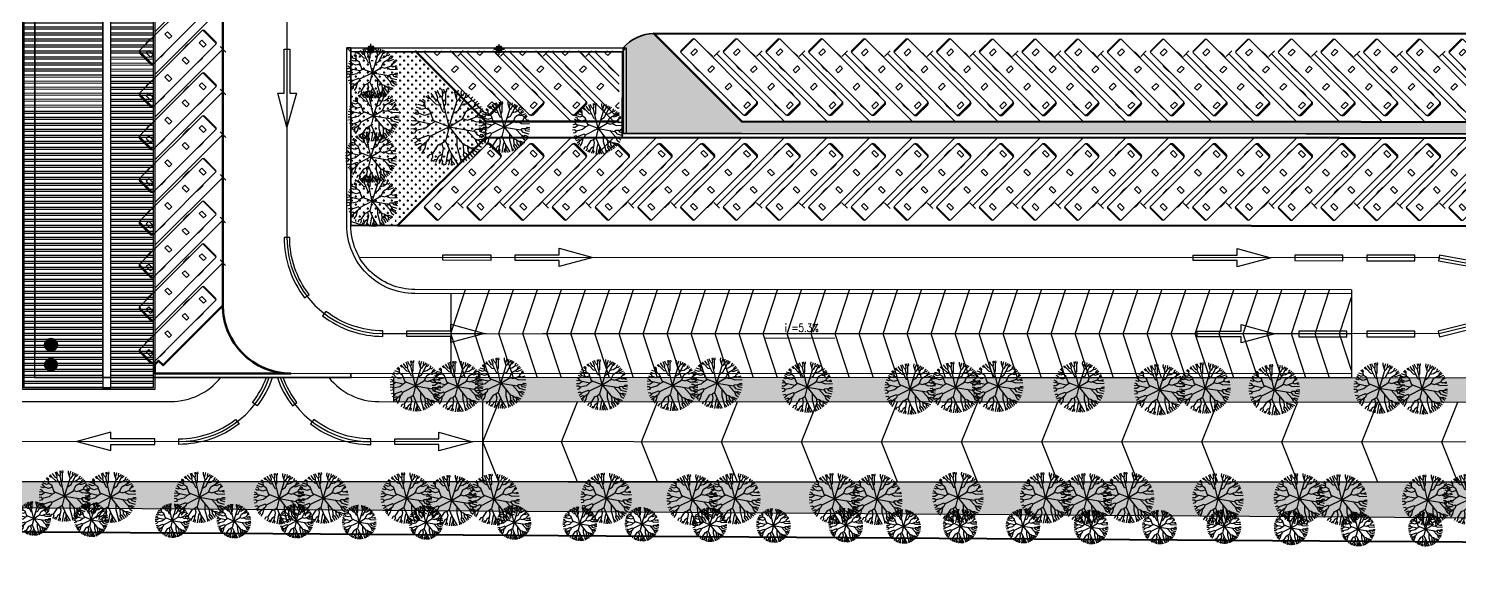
# Model space of a CAD drawing. Header units: millimetres. Extents: x -840588 to 786814, y -467537 to 194195.
# Drawn here: x -11389 to 167367, y -307711 to -241181 of the extents above; entities that cross this region are included whole.
import ezdxf

# ---------------------------------------------------------------- set-up
doc = ezdxf.new("R2010")
doc.units = ezdxf.units.MM
doc.header["$LTSCALE"] = 100
doc.header["$MEASUREMENT"] = 0
for name, color, linetype in [('1gt tim duong', 10, 'Continuous'), ('A-tree', 3, 'Continuous'), ('A-Wall', 7, 'Continuous'), ('A-Wall-Comp', 8, 'Continuous'), ('A-Wall-Patt', 143, 'Continuous'), ('caycay', 96, 'Continuous'), ('ct-ramdoc', 250, 'Continuous'), ('ctrinh-cot', 7, 'Continuous'), ('ctrinh-mai 1', 16, 'Continuous'), ('ctrinh-mai 2', 24, 'Continuous'), ('GHICHU', 156, 'Continuous'), ('gthong-phan lanxe', 9, 'Continuous'), ('gthong-viahe', 5, 'Continuous')]:
    doc.layers.add(name, color=color, linetype=linetype)
for name, color, linetype, lineweight in [('A-Area', 134, 'Continuous', 35), ('ct-bai xe', 95, 'Continuous', 100), ('ct-phan loxe', 95, 'Continuous', 15), ('ct-xebuyt', 148, 'Continuous', 13), ('ctrinh-chinh', 24, 'Continuous', 100), ('gthong-duong', 7, 'Continuous', 40), ('PV_X_Lo', 1, 'Continuous', 9), ('vtchitieu', 7, 'Continuous', 13)]:
    doc.layers.add(name, color=color, linetype=linetype, lineweight=lineweight)
doc.styles.add('DIM_FONT', font='SIMPLEX.shx', dxfattribs={"width": 0.8})
doc.styles.get("Standard").update_dxf_attribs({"font": 'arial.ttf'})
doc.dimstyles.new('LANG', dxfattribs={"dimtxt": 500, "dimasz": 400, "dimexe": 400, "dimexo": 0.0625, "dimgap": 0.09, "dimtad": 1, "dimdec": 0, "dimlfac": 0.6, "dimzin": 0, "dimdsep": 46, "dimtxsty": 'Standard', "dimcen": 350, "dimclrd": 8, "dimclre": 8, "dimadec": 0, "dimazin": 0, "dimtfac": 1, "dimtdec": 0, "dimtofl": 0, "dimtmove": 0, "dimatfit": 3, "dimfxl": 1, "dimtolj": 1, "dimtzin": 0, "dimlwd": 13, "dimlwe": 13, "dimarcsym": 0})
pattern_1 = [(0, (-1403.52644, -388.72274), (2e-16, 0.74999995), []), (0, (-1403.27644, -388.97274), (2e-16, 0.74999995), [])]

# ---------------------------------------------------------------- blocks, each defined once
blk = doc.blocks.new('tang cao')
blk.add_hatch(color=256).paths.add_polyline_path([(0.75, 0, 1), (-0.75, 0, 1)])
blk.add_circle((0, 0), 0.75)
blk = doc.blocks.new('ARR-LT-T')
blk.add_lwpolyline([(-4.21, 1.13), (-4.21, 0.35), (-9.71, 0.35), (-9.71, -0.35), (-4.21, -0.35), (-4.21, -1.18), (0, 0)], close=True)
blk = doc.blocks.new('plxe')
at = {"ltscale": 0.1}
for p, q in [((0, 0), (-8.49, 8.49)), ((-0.35, -0.35), (0.35, 0.35))]:
    blk.add_line(p, q, dxfattribs=at)
blk = doc.blocks.new('htrgrr')
at = {"ltscale": 10}
for p, q in [((-903, 0), (903, 0)), ((-1181, -11161), (-1181, -278)), ((0, -69), (-903, -93)), ((-903, -162), (903, -162)), ((0, -162), (0, -69)), ((0, -69), (903, -93)), ((1181, -278), (1181, -11161)), ((1042, -11207), (-1042, -11207)), ((1042, -11300), (-1042, -11300))]:
    blk.add_line(p, q, dxfattribs=at)
for points in [[(375, -1028), (375, -594), (-375, -594), (-375, -1028)], [(375, -4272), (375, -3839), (-375, -3839), (-375, -4272)], [(375, -7285), (375, -6852), (-375, -6852), (-375, -7285)], [(375, -10245), (375, -9811), (-375, -9811), (-375, -10245)]]:
    blk.add_lwpolyline(points, close=True, dxfattribs=at)
for centre, radius, start, end in [((-903, -278), 278, 90, 180), ((903, -278), 278, 0, 90), ((1919, -1818), 3169, 167.98199, 192.01801), ((-903, -370), 278, 90, 180), ((-903, -440), 278, 90, 180), ((903, -370), 278, 0, 90), ((903, -440), 278, 0, 90), ((-1919, -1818), 3169, 347.98199, 12.01801), ((1919, -8417), 3169, 167.98199, 192.01801), ((-1919, -8417), 3169, 347.98199, 12.01801), ((-1042, -11068), 139, 180, 270), ((-1042, -11161), 139, 180, 270), ((1042, -11068), 139, 270, 0), ((1042, -11161), 139, 270, 0)]:
    blk.add_arc(centre, radius, start, end, dxfattribs=at)
blk = doc.blocks.new('cot lon')
h = blk.add_hatch()
h.set_pattern_fill('ANSI31', color=256, scale=0.5, style=0)
h.set_pattern_definition([(45, (-2116.058284, -339.72277), (-0.0441941738, 0.0441941738), [])])
h.paths.add_polyline_path([(0.97, 0.75, 0.414214), (0.75, 0.97), (-0.75, 0.97, 0.414214), (-0.97, 0.75), (-0.97, -0.75, 0.414214), (-0.75, -0.97), (0.75, -0.97, 0.414214), (0.97, -0.75)])
for points in [[(1.9, 0), (-1.9, 0)], [(0, 1.9), (0, -1.9)]]:
    blk.add_lwpolyline(points)
for points in [[(1, -0.75), (1, 0.75, 0.414214), (0.75, 1), (-0.75, 1, 0.414214), (-1, 0.75), (-1, -0.75, 0.414214), (-0.75, -1), (0.75, -1, 0.414214)], [(0.97, -0.75), (0.97, 0.75, 0.414214), (0.75, 0.97), (-0.75, 0.97, 0.414214), (-0.97, 0.75), (-0.97, -0.75, 0.414214), (-0.75, -0.97), (0.75, -0.97, 0.414214)]]:
    blk.add_lwpolyline(points, format="xyb", close=True)
blk = doc.blocks.new('xeb1')
at = {"layer": 'ct-xebuyt'}
for p, q in [((-1.05, 0.65), (-8.87, -7.17)), ((0.53, -0.77), (-0.77, 0.53)), ((-0.05, -0.05), (-0.72, 0.58)), ((0.65, -0.65), (-0.65, 0.65)), ((-5.66, -7.35), (0.65, -1.05)), ((-0.12, -0.12), (-0.05, -0.05)), ((-0.05, -0.05), (0.58, -0.72)), ((-8.8, -7.3), (-8.75, -7.35))]:
    blk.add_line(p, q, dxfattribs=at)
for points in [[(-1.01, -0.47), (-0.7, -0.16), (-0.16, -0.7), (-0.47, -1.01)], [(-3.34, -2.8), (-3.03, -2.49), (-2.49, -3.03), (-2.8, -3.34)], [(-5.5, -4.96), (-5.19, -4.65), (-4.65, -5.19), (-4.96, -5.5)]]:
    blk.add_lwpolyline(points, close=True, dxfattribs=at)
blk.add_lwpolyline([(-7.37, -7.35), (-7.63, -7.09), (-7.32, -6.78), (-6.78, -7.32), (-6.81, -7.35)], dxfattribs=at)
for centre, radius, start, end in [((0.07, -2.68), 3.22, 122.982, 147.018), ((-0.96, 0.33), 0.282, 45, 135), ((-0.92, 0.38), 0.282, 45, 135), ((-0.85, 0.45), 0.282, 45, 135), ((-2.68, 0.07), 3.22, 302.982, 327.018), ((0.33, -0.96), 0.282, 315, 45), ((0.38, -0.92), 0.282, 315, 45), ((0.45, -0.85), 0.282, 315, 45), ((-4.67, -7.43), 3.22, 122.982, 147.018), ((-8.7, -7.2), 0.141, 135, 225), ((-7.43, -4.67), 3.22, 302.982, 327.018), ((-8.77, -7.27), 0.141, 135, 225)]:
    blk.add_arc(centre, radius, start, end, dxfattribs=at)
blk = doc.blocks.new('san bxctai')
at = {"layer": 'A-Wall-Patt'}
for points in [[(-171.6, 10.7), (-171.6, 0), (-0.4, 0), (-0.4, 88), (-0.4, 88)], [(-171.1, 11.2), (-171.1, 0.5), (-0.9, 0.5), (-0.9, 88.5), (-0.4, 88)]]:
    blk.add_lwpolyline(points, dxfattribs=at)
blk.add_lwpolyline([(-206, 11.2), (-171.1, 11.2), (-171.6, 10.7), (-205.5, 10.7)], close=True, dxfattribs=at)
blk = doc.blocks.new('NGC')
at = {"layer": 'A-Wall', "ltscale": 5}
for p, q in [((-82.5, -151.8), (-83, -151.8)), ((42.5, -192.5), (-107, -192.5)), ((42.5, -193), (-107, -193))]:
    blk.add_line(p, q, dxfattribs=at)
for points in [[(42.5, -182.5), (-74.5, -182.5, -0.414214), (-83, -174), (-83, -151.8)], [(42.5, -182), (-74.5, -182, -0.414214), (-82.5, -174), (-82.5, -151.8)]]:
    blk.add_lwpolyline(points, format="xyb", dxfattribs=at)
at = {"layer": 'A-Wall-Comp'}
blk.add_line((-70, -182.5), (-70, -192.5), dxfattribs=at)
at = {"layer": 'A-Wall-Patt'}
blk.add_line((42.5, -182), (42.5, -193), dxfattribs=at)
at = {"layer": 'ct-ramdoc'}
blk.add_line((-70, -187.5), (42.5, -187.5), dxfattribs=at)
for points in [[(-68.2, -193), (-70, -187.5), (-68.2, -182)], [(-65.2, -193), (-67, -187.5), (-65.2, -182)], [(-62.2, -193), (-64, -187.5), (-62.2, -182)], [(-59.2, -193), (-61, -187.5), (-59.2, -182)], [(-56.2, -193), (-58, -187.5), (-56.2, -182)], [(-53.2, -193), (-55, -187.5), (-53.2, -182)], [(-50.2, -193), (-52, -187.5), (-50.2, -182)], [(-47.2, -193), (-49, -187.5), (-47.2, -182)], [(-44.2, -193), (-46, -187.5), (-44.2, -182)], [(-41.2, -193), (-43, -187.5), (-41.2, -182)], [(-38.2, -193), (-40, -187.5), (-38.2, -182)], [(-35.2, -193), (-37, -187.5), (-35.2, -182)], [(-32.2, -193), (-34, -187.5), (-32.2, -182)], [(-29.2, -193), (-31, -187.5), (-29.2, -182)], [(-26.2, -193), (-28, -187.5), (-26.2, -182)], [(-23.2, -193), (-25, -187.5), (-23.2, -182)], [(-20.2, -193), (-22, -187.5), (-20.2, -182)], [(-17.2, -193), (-19, -187.5), (-17.2, -182)], [(-14.2, -193), (-16, -187.5), (-14.2, -182)], [(-11.2, -193), (-13, -187.5), (-11.2, -182)], [(-8.2, -193), (-10, -187.5), (-8.2, -182)], [(-5.2, -193), (-7, -187.5), (-5.2, -182)], [(-2.2, -193), (-4, -187.5), (-2.2, -182)], [(0.8, -193), (-1, -187.5), (0.8, -182)], [(3.8, -193), (2, -187.5), (3.8, -182)], [(6.8, -193), (5, -187.5), (6.8, -182)], [(9.8, -193), (8, -187.5), (9.8, -182)], [(12.8, -193), (11, -187.5), (12.8, -182)], [(15.8, -193), (14, -187.5), (15.8, -182)], [(18.8, -193), (17, -187.5), (18.8, -182)], [(21.8, -193), (20, -187.5), (21.8, -182)], [(24.8, -193), (23, -187.5), (24.8, -182)], [(27.8, -193), (26, -187.5), (27.8, -182)], [(30.8, -193), (29, -187.5), (30.8, -182)], [(33.8, -193), (32, -187.5), (33.8, -182)], [(36.8, -193), (35, -187.5), (36.8, -182)], [(39.76, -193), (37.96, -187.5), (39.76, -182)], [(42.5, -192.08), (41, -187.5), (42.5, -182.92)]]:
    blk.add_lwpolyline(points, dxfattribs=at)
blk.add_lwpolyline([(-69.5, -182), (-69.5, -182)], close=True, dxfattribs=at)
blk = doc.blocks.new('CTR NHAGAHANHKHACH')
at = {"layer": 'ctrinh-mai 1'}
h = blk.add_hatch(dxfattribs=at)
h.set_pattern_fill('ANSI32', color=256, scale=2000, angle=315, style=0)
h.set_pattern_definition(pattern_1)
h.paths.add_polyline_path([(-112.5, -198.3), (-107.2, -198.3), (-107.2, -79), (-112.5, -79)])
at = {"layer": 'ctrinh-mai 2'}
h = blk.add_hatch(dxfattribs=at)
h.set_pattern_fill('ANSI32', color=256, scale=2000, angle=315, style=0)
h.set_pattern_definition(pattern_1)
h.paths.add_polyline_path([(-121.8, -79), (-121.8, -82.2), (-123.3, -82.2), (-123.3, -198.3), (-113.5, -198.3), (-113.5, -79)])
at = {"layer": 'A-Wall', "ltscale": 5}
blk.add_lwpolyline([(99.02, -38.5), (129.5, -38.5), (129.5, -55), (-83, -55, 0.414214), (-107, -79), (-107, -198.5), (-123.5, -198.5), (-123.5, -82)], format="xyb", dxfattribs=at)
at = {"layer": 'A-Wall-Patt'}
blk.add_lwpolyline([(98.99, -38.7), (129.3, -38.7), (129.3, -54.8), (-83, -54.8, 0.414214), (-107.2, -79), (-107.2, -198.3), (-123.3, -198.3), (-123.3, -82.2), (-121.8, -82.2), (-121.8, -68.04)], format="xyb", dxfattribs=at)
at = {"layer": 'A-Wall-Patt', "ltscale": 5}
blk.add_lwpolyline([(-82.5, -48, 0.414211), (-113.5, -79), (-113.5, -79), (-113.5, -198.3), (-112.5, -198.3), (-112.5, -79, -0.414214), (-82.5, -49), (-80.35, -49)], format="xyb", dxfattribs=at)
blk = doc.blocks.new('A$C537F0C63')
at = {"layer": 'caycay'}
for p, q in [((3.57, 11.08), (3.27, 11.58)), ((3.91, 11.37), (3.79, 11.82)), ((4.71, 10.8), (4.27, 11.99)), ((4.7, 10.83), (4.91, 11.59)), ((4.91, 11.59), (4.85, 12.15)), ((6.16, 11.94), (6.2, 12.28)), ((6.35, 11.71), (6.16, 11.94)), ((6.35, 11.71), (6.61, 11.94)), ((6.45, 9.84), (6.35, 11.71)), ((6.61, 11.94), (6.62, 12.26)), ((6.83, 11.3), (6.89, 12.23)), ((7.44, 11.43), (7.65, 12.09)), ((7.68, 10.91), (8.02, 11.98)), ((8.11, 10.7), (8.71, 11.71)), ((1.92, 9.23), (1.09, 9.65)), ((1.77, 9.62), (1.34, 9.99)), ((2.01, 10.06), (1.67, 10.36)), ((1.88, 9.24), (1.77, 9.62)), ((3.27, 8.53), (1.88, 9.24)), ((2.31, 10.18), (2.01, 10.06)), ((2.27, 10.55), (2.04, 10.72)), ((2.3, 10.19), (2.27, 10.55)), ((3.22, 9.66), (2.3, 10.19)), ((3, 10.72), (2.57, 11.14)), ((3.27, 10.73), (2.96, 11.4)), ((3.27, 10.73), (3, 10.72)), ((3.99, 9.54), (3.22, 9.66)), ((4.5, 8.71), (3.27, 10.73)), ((3.81, 11.1), (3.57, 11.08)), ((3.81, 11.1), (3.91, 11.37)), ((4.24, 10.5), (3.81, 11.1)), ((4.59, 10.24), (4.24, 10.5)), ((4.58, 10.28), (4.71, 10.8)), ((6.13, 6.14), (4.58, 10.28)), ((6.13, 6.14), (6.97, 10.92)), ((6.72, 9.49), (6.45, 9.84)), ((6.97, 10.92), (6.83, 11.3)), ((6.95, 8.57), (7.77, 10.56)), ((6.97, 10.92), (7.44, 11.43)), ((7.39, 9.65), (7.97, 9.8)), ((7.77, 10.56), (7.68, 10.91)), ((7.77, 10.56), (8.11, 10.7)), ((7.97, 9.8), (8.93, 10.87)), ((8.93, 10.87), (9.27, 11.41)), ((8.93, 10.87), (9.17, 10.86)), ((9.09, 8.92), (9.75, 9.38)), ((9.17, 10.86), (9.54, 11.24)), ((9.73, 10.45), (10.14, 10.79)), ((9.79, 10.1), (9.73, 10.45)), ((9.75, 9.38), (9.79, 10.1)), ((9.75, 9.38), (10.35, 9.18)), ((9.76, 9.62), (10.89, 10.02)), ((9.79, 10.1), (10.36, 10.59)), ((10.35, 9.18), (11.2, 9.59)), ((11.05, 8.99), (11.44, 9.21)), ((0.45, 7.19), (0.09, 7.24)), ((1.12, 7.32), (0.15, 7.55)), ((1.28, 8.04), (0.44, 8.47)), ((0.71, 7.42), (0.45, 7.19)), ((0.92, 8.53), (0.59, 8.8)), ((2.01, 8.72), (0.76, 9.13)), ((0.94, 8.22), (0.92, 8.53)), ((1.54, 7.55), (1.12, 7.32)), ((1.52, 7.56), (1.28, 8.04)), ((3.1, 7.07), (1.52, 7.56)), ((2.7, 7.19), (1.76, 6.68)), ((2.54, 8.91), (2.01, 8.72)), ((3.88, 7.35), (3.1, 7.07)), ((3.91, 7.3), (3.27, 8.53)), ((6.13, 6.14), (3.91, 7.3)), ((5.32, 8.31), (4.5, 8.71)), ((6.13, 6.14), (8.58, 7.28)), ((6.53, 8.41), (6.95, 8.57)), ((8.28, 7.14), (9.09, 6.75)), ((8.58, 7.28), (9.09, 8.92)), ((8.94, 8.45), (9.94, 8.18)), ((9.09, 6.75), (11.19, 7.34)), ((9.94, 8.18), (10.81, 8.56)), ((10.77, 7.22), (11.65, 6.71)), ((10.79, 8.55), (11.21, 8.41)), ((10.81, 8.56), (11.05, 8.99)), ((11.19, 7.34), (11.54, 7.84)), ((11.21, 8.41), (11.7, 8.71)), ((11.33, 7.54), (11.9, 7.41)), ((11.54, 7.84), (11.96, 8.05)), ((11.9, 7.41), (12.11, 7.5)), ((0.57, 5.77), (0, 5.73)), ((1.76, 6.68), (0.01, 6.66)), ((0.78, 5.51), (0.04, 5.32)), ((1.06, 5.06), (0.14, 4.78)), ((1.72, 4.63), (0.31, 4.18)), ((0.8, 5.49), (0.57, 5.77)), ((1.86, 5.53), (0.8, 5.49)), ((1.3, 5.51), (1.06, 5.06)), ((2.15, 5.28), (1.72, 4.63)), ((2.18, 5.25), (1.86, 5.53)), ((3.34, 5.51), (2.11, 4)), ((6.13, 6.14), (2.18, 5.25)), ((6.13, 6.14), (4.04, 3.18)), ((6.13, 6.14), (9.31, 4.77)), ((6.13, 6.14), (6.84, 3.9)), ((9.08, 6.76), (9.9, 6.15)), ((9.31, 4.77), (9.56, 4.97)), ((9.31, 4.77), (9.62, 4.17)), ((9.56, 4.97), (11.29, 4.43)), ((9.9, 6.15), (11.46, 5.87)), ((11.29, 4.43), (11.54, 4.68)), ((11.46, 5.87), (11.83, 6.16)), ((11.46, 5.87), (11.73, 5.47)), ((11.54, 4.68), (12.06, 4.58)), ((11.65, 6.71), (12.23, 6.76)), ((11.73, 5.47), (12.22, 5.39)), ((11.83, 6.16), (12.27, 6.15)), ((1.23, 3.88), (0.57, 3.54)), ((1.6, 3.79), (0.8, 3.09)), ((1.7, 3.02), (1.11, 2.6)), ((1.62, 3.79), (1.23, 3.88)), ((2.36, 2.53), (1.49, 2.11)), ((2.11, 4), (1.62, 3.79)), ((2.09, 3.99), (1.7, 3.02)), ((2.95, 2.62), (2.36, 2.53)), ((3.43, 2.99), (2.5, 2.27)), ((3.37, 2.94), (3.34, 2.09)), ((4.04, 3.18), (3.43, 2.99)), ((4.04, 3.18), (4.03, 1.96)), ((5.06, 3.01), (4.63, 0.99)), ((4.99, 4.53), (5.06, 3.01)), ((6.84, 3.9), (6.06, 1.85)), ((6.33, 2.56), (6.62, 1.86)), ((6.84, 3.9), (7.43, 3.52)), ((7.43, 3.52), (7.28, 2.68)), ((7.28, 2.68), (7.72, 1.04)), ((7.43, 3.52), (8.1, 3.33)), ((8.1, 3.33), (9.11, 1.94)), ((9.62, 4.17), (11.36, 2.93)), ((9.94, 3.94), (10.23, 2.93)), ((10.23, 2.93), (10.79, 2.14)), ((10.48, 3.56), (10.95, 3.75)), ((10.92, 3.24), (10.93, 2.74)), ((10.93, 2.74), (11.11, 2.55)), ((10.95, 3.75), (11.66, 3.48)), ((11.22, 4.45), (11.31, 4.16)), ((11.31, 4.16), (11.83, 3.87)), ((2.5, 2.27), (1.82, 1.76)), ((2.56, 1.71), (2.25, 1.38)), ((2.5, 2.27), (2.56, 1.71)), ((3.34, 2.09), (2.64, 1.09)), ((3.66, 1.72), (3.15, 0.77)), ((4.15, 1.49), (3.63, 0.53)), ((4.03, 1.96), (3.66, 1.72)), ((4.03, 1.95), (4.15, 1.49)), ((4.29, 0.72), (4.11, 0.34)), ((4.63, 0.99), (4.29, 0.72)), ((4.63, 0.99), (4.55, 0.2)), ((6.06, 1.85), (5.15, 0.08)), ((5.69, 0.28), (5.64, 0.02)), ((6.05, 0.69), (5.69, 0.28)), ((6.03, 0.68), (6.15, 0)), ((6.06, 1.85), (6.05, 0.69)), ((6.05, 1.2), (6.3, 0.89)), ((6.3, 0.89), (6.57, 0.02)), ((6.62, 1.86), (7.05, 0.07)), ((7.72, 1.04), (7.5, 0.7)), ((7.5, 0.7), (7.66, 0.19)), ((7.51, 1.81), (8.13, 1.46)), ((7.68, 0.99), (8.13, 0.34)), ((8.13, 1.46), (8.63, 0.54)), ((8.37, 1.01), (8.76, 0.99)), ((8.76, 0.99), (8.99, 0.71)), ((9.11, 1.94), (9.05, 1.46)), ((9.05, 1.46), (9.36, 0.92)), ((9.11, 1.91), (9.56, 1.85)), ((9.56, 1.85), (9.93, 1.32))]:
    blk.add_line(p, q, dxfattribs=at)

msp = doc.modelspace()

# ---------------------------------------------------------------- hatches: boundary and pattern name
at = {"layer": 'A-Area'}
h = msp.add_hatch(dxfattribs=at)
h.set_pattern_fill('AR-B816', color=256, scale=75, angle=-0.02274, style=0)
h.set_pattern_definition([(359.977259183, (-616218387.06, -1205141167.6), (0.23814127, 599.99995274), []), (89.977259183, (-616218387.06, -1205141167.6), (-599.76181147, 600.23809401), [600, -600])])
edge = h.paths.add_edge_path(flags=0)
edge.add_line((77716, -252780), (66720, -241776))
edge.add_ellipse((66991, -247337), major_axis=(-3936, 3939), ratio=1, start_angle=-42.19111, end_angle=2.50375)
edge.add_line((62887, -243574), (62882, -254274))
edge.add_line((62882, -254274), (77715, -254280))
edge.add_line((77715, -254280), (233482, -254342))
edge.add_line((233482, -254342), (233483, -252842))
edge.add_line((233483, -252842), (233491, -231842))
edge.add_line((233491, -231842), (232891, -231842))
edge.add_ellipse((222891, -231838), major_axis=(-7068, 7074), ratio=1, start_angle=135, end_angle=225, ccw=False)
edge.add_line((222887, -241838), (221386, -241837))
edge.add_line((221386, -241837), (232381, -252842))
edge.add_line((232381, -252842), (77716, -252780))
at = {"layer": 'A-tree'}
h = msp.add_hatch(dxfattribs=at)
h.set_pattern_fill('CROSS', color=256, scale=2000, angle=-360.02274, style=0)
h.set_pattern_definition([(359.977259183, (-616218387.06, -1205141167.6), (500.19841168, 499.80150956), [250, -750]), (89.977259183, (-616218262.1, -1205141292.66), (-499.80150956, 500.19841168), [250, -750])])
h.paths.add_polyline_path([(282905, -196861), (282480, -195320), (281352, -194232), (279868, -193861, 0.0003271), (279864, -193861), (278332, -194306), (277301, -195371), (276905, -196859), (276881, -256859, -0.4142233), (252871, -280849), (216872, -280834), (201870, -284828), (34191, -284763), (34190, -287763), (270871, -287857), (274068, -287424), (276916, -286225), (279357, -284345), (281340, -281728), (282444, -279040), (282874, -275860)], flags=0)
h = msp.add_hatch(dxfattribs=at)
h.set_pattern_fill('CROSS', color=256, scale=2000, angle=-0.02274, style=0)
h.set_pattern_definition([(359.977259183, (-616218387.06, -1205141167.6), (500.19841168, 499.80150956), [250, -750]), (89.977259183, (-616218262.1, -1205141292.66), (-499.80150956, 500.19841168), [250, -750])])
edge = h.paths.add_edge_path(flags=0)
edge.add_line((34712, -265763), (45717, -254767))
edge.add_line((45717, -254767), (45718, -252767))
edge.add_line((45718, -252767), (45718, -252767))
edge.add_line((45718, -252767), (37021, -244064))
edge.add_line((37021, -244064), (28887, -244061))
edge.add_line((28887, -244061), (28878, -265215))
edge.add_ellipse((31380, -259762), major_axis=(4244, 4241), ratio=1, start_angle=200.37568, end_angle=224.97477)
edge.add_line((31375, -265762), (34712, -265763))
h = msp.add_hatch(dxfattribs=at)
h.set_pattern_fill('CROSS', color=256, scale=2000, angle=-0.02274, style=0)
h.set_pattern_definition([(359.977259183, (-616218387.06, -1205141167.6), (500.19841168, 499.80150956), [250, -750]), (89.977259183, (-616218262.1, -1205141292.66), (-499.80150956, 500.19841168), [250, -750])])
h.paths.add_polyline_path([(277861, -303030), (277863, -297860), (-50167, -297729), (-50168, -300741)], flags=0)

# ---------------------------------------------------------------- linework, layer by layer
at = {"layer": '1gt tim duong', "ltscale": 3}
for p, q in [((164821, -269815), (29948, -269761)), ((164821, -269815), (185102, -273511)), ((186819, -273823), (164817, -279315)), ((164817, -279315), (52873, -279270))]:
    msp.add_line(p, q, dxfattribs=at)
for points in [[(515923, 20222), (427772, -40907, 0.4745499), (425348, -71798), (443847, -89484, -0.0812158), (469114, -126942, -0.232682), (468451, -224062), (439519, -281868, -0.2840782), (421626, -292917), (-54965, -292727, 0.0951492), (-66078, -294857), (-155993, -330672), (-162786, -332678)], [(246454, -66847), (246425, -147097, -0.4142136), (234420, -159092), (32920, -159012, 0.4142065), (20916, -171007), (20875, -267258, 0.4140742), (32873, -279262), (45761, -279267)]]:
    msp.add_lwpolyline(points, format="xyb", dxfattribs=at)
for centre, start, end in [((7372, -280752), 269.97726, 340.50598), ((31372, -280762), 199.44854, 269.97726)]:
    msp.add_arc(centre, 12000, start, end, dxfattribs=at)
at = {"layer": 'A-Area'}
for p, q in [((77716, -252780), (66720, -241776)), ((62887, -243574), (62882, -254274)), ((232381, -252842), (77716, -252780)), ((62882, -254274), (77715, -254280)), ((77715, -254280), (233482, -254342))]:
    msp.add_line(p, q, dxfattribs=at)
msp.add_arc((66991, -247337), 5568, 92.78615, 137.48101, dxfattribs=at)
at = {"layer": 'A-tree'}
for p, q in [((28887, -244061), (28878, -265215)), ((37021, -244064), (28887, -244061)), ((45718, -252767), (37021, -244064)), ((45717, -254767), (45718, -252767)), ((45718, -252767), (45718, -252767)), ((34712, -265763), (45717, -254767)), ((31375, -265762), (34712, -265763)), ((34191, -284763), (34190, -287763)), ((201870, -284828), (34191, -284763)), ((34190, -287763), (270871, -287857)), ((277863, -297860), (-50167, -297729)), ((-50168, -300741), (277861, -303030))]:
    msp.add_line(p, q, dxfattribs=at)
msp.add_arc((31380, -259762), 6000, 245.35294, 269.95203, dxfattribs=at)
at = {"layer": 'ct-bai xe'}
for points in [[(12875, -275754), (12918, -166754, -0.4142136), (28924, -150761), (230758, -150841)], [(12875, -275754, 0.4142136), (21371, -284258), (4371, -284251), (4371, -283121), (4842, -282650), (5407, -283216), (12875, -275754)]]:
    msp.add_lwpolyline(points, format="xyb", dxfattribs=at)
for points in [[(232381, -252842), (77716, -252780), (66720, -241776), (221386, -241837), (232381, -252842)], [(62383, -252774), (45718, -252767), (36921, -243964)], [(259046, -254852), (45717, -254767), (34712, -265763), (248042, -265848), (259046, -254852), (259046, -254852)], [(4371, -283121), (4842, -282650), (5407, -283216), (12875, -275754)]]:
    msp.add_lwpolyline(points, dxfattribs=at)
msp.add_arc((21375, -275758), 8500, 179.97726, 269.97726, dxfattribs=at)
at = {"layer": 'ct-phan loxe'}
for p, q in [((58920, -243934), (58213, -244641)), ((58567, -244287), (62385, -248109))]:
    msp.add_line(p, q, dxfattribs=at)
at = {"layer": 'ct-ramdoc'}
msp.add_line((45365, -297766), (45369, -287766), dxfattribs=at)
for points in [[(47365, -297767), (45367, -292766), (47369, -287767)], [(57179, -297770), (55181, -292770), (57183, -287771)], [(67179, -297774), (65181, -292774), (67183, -287774)], [(77179, -297778), (75181, -292778), (77183, -287778)], [(87179, -297782), (85181, -292782), (87183, -287782)], [(97179, -297786), (95181, -292786), (97183, -287786)], [(107179, -297790), (105181, -292790), (107183, -287790)], [(117179, -297794), (115181, -292794), (117183, -287794)], [(127179, -297798), (125181, -292798), (127183, -287798)], [(137179, -297802), (135181, -292801), (137183, -287802)], [(147179, -297806), (145181, -292805), (147183, -287806)], [(157179, -297810), (155181, -292809), (157183, -287810)], [(167179, -297814), (165181, -292813), (167183, -287814)]]:
    msp.add_lwpolyline(points, dxfattribs=at)
at = {"layer": 'ct-xebuyt'}
for p, q in [((61907, -251975), (54090, -244152)), ((54157, -244019), (54205, -243971)), ((57303, -243972), (62385, -249057)), ((62385, -247119), (59423, -244154)), ((59490, -244021), (59538, -243973)), ((62384, -251665), (62190, -251859)), ((62383, -251772), (62240, -251909)), ((62383, -251898), (62306, -251975))]:
    msp.add_line(p, q, dxfattribs=at)
for points in [[(55589, -243971), (55328, -244232), (55639, -244544), (56178, -244005), (56146, -243972)], [(60922, -243973), (60661, -244234), (60972, -244546), (61511, -244007), (61478, -243974)], [(62384, -250421), (61948, -250857), (62259, -251169), (62384, -251044)]]:
    msp.add_lwpolyline(points, dxfattribs=at)
for points in [[(57453, -246359), (57765, -246671), (58304, -246132), (57993, -245820)], [(59617, -248525), (59929, -248836), (60468, -248297), (60157, -247986)]]:
    msp.add_lwpolyline(points, close=True, dxfattribs=at)
for centre, radius, start, end in [((54190, -244052), 141, 134.97725, 224.97725), ((54257, -244119), 141, 134.97725, 224.97725), ((55531, -246655), 3221, 32.95924, 56.99527), ((59523, -244054), 141, 134.97725, 224.97725), ((59590, -244121), 141, 134.97725, 224.97725), ((58290, -243898), 3221, 212.95924, 236.99527), ((63622, -243900), 3221, 212.95924, 236.99527), ((60271, -251398), 3221, 48.97472, 56.99527), ((63029, -248642), 3221, 212.95924, 236.99527), ((61990, -251659), 282, 224.97725, 314.97725), ((62040, -251709), 282, 224.97725, 314.97725), ((62107, -251775), 282, 224.97725, 314.97725)]:
    msp.add_arc(centre, radius, start, end, dxfattribs=at)
at = {"layer": 'ctrinh-chinh', "const_width": 200}
msp.add_lwpolyline([(-2083, -166748), (-2083, -166748, -0.4141903), (28931, -135761), (31430, -135762), (31435, -122262), (-10565, -122245), (-10630, -284744), (-2130, -284747), (-2083, -166748)], format="xyb", dxfattribs=at)
at = {"layer": 'ctrinh-chinh'}
msp.add_lwpolyline([(62787, -244074, 200, 200, 0), (62782, -254774, 200, 200, 0), (233982, -254842, 200, 200, 0), (234008, -188842, 200, 200, 0), (233508, -188842, 0, 0, 0), (223308, -188838, 200, 200, 0), (62808, -188774, 200, 200, 0), (62792, -231474, 200, 200, 0), (28892, -231461, 0, 0, 0), (28887, -244061, 200, 200, 0)], format="xyseb", close=True, dxfattribs=at)
at = {"layer": 'gthong-duong', "ltscale": 2}
msp.add_lwpolyline([(-64179, -303642, 0.0000321), (-64178, -303642), (274840, -306003, 0.4161379), (277861, -303004)], format="xyb", dxfattribs=at)
at = {"layer": 'gthong-phan lanxe', "ltscale": 8}
for points in [[(23645, -274367, -0.1655593), (21227, -267258), (20527, -267257, 0.1655593), (23090, -274794), (23645, -274367)], [(25338, -277044, 0.1655593), (32872, -279612), (32873, -278912, -0.1655593), (25765, -276489), (25338, -277044)], [(16599, -287864, 0.0766013), (18312, -284757, 0.0766013)], [(19055, -284757, -0.0817947), (17153, -288292), (16599, -287864)], [(19686, -284757, 0.0817947), (21584, -288294), (22139, -287867)], [(22139, -287867, -0.0766013), (20429, -284757, -0.0766013)], [(14904, -290540, -0.1655593), (7367, -293102), (7367, -292402, 0.1655593), (14477, -289985), (14904, -290540)], [(23832, -290543, 0.1655593), (31367, -293112), (31367, -292412, -0.1655593), (24260, -289989), (23832, -290543)]]:
    msp.add_lwpolyline(points, format="xyb", dxfattribs=at)
for points in [[(46376, -270118), (40376, -270115), (40376, -269415), (46376, -269418)], [(146821, -270158), (152821, -270160), (152821, -269460), (146821, -269458)], [(155821, -270161), (161821, -270164), (161821, -269464), (155821, -269461)], [(164758, -270159), (170661, -271235), (170786, -270546), (164884, -269470)], [(164902, -279654), (170723, -278201), (170554, -277522), (164732, -278975)], [(147317, -279657), (153317, -279660), (153317, -278960), (147317, -278957)], [(155817, -279661), (161817, -279663), (161817, -278963), (155817, -278961)]]:
    msp.add_lwpolyline(points, close=True, dxfattribs=at)
at = {"layer": 'gthong-viahe'}
for points in [[(-20590, -184244), (-20628, -279741, 0.4142136), (-12631, -287744), (6370, -287752, 0.2277362), (12616, -284754, 0.2277346)], [(26126, -284760, 0.2277346), (32370, -287762), (270870, -287857, 0.4142136), (282874, -275863), (282905, -196861, 0.9999153), (276905, -196859), (276881, -256859, -0.4142233), (252871, -280849), (216872, -280834), (201870, -284828), (42370, -284765)], [(28879, -265215, 0.1078196), (31378, -265762), (34712, -265763), (45717, -254767), (259046, -254852), (259047, -252852), (234383, -252842)], [(-64179, -303642, -0.8101864), (-64964, -299809, -0.1031995), (-54967, -297727), (277863, -297860), (277861, -303023)]]:
    msp.add_lwpolyline(points, format="xyb", dxfattribs=at)
msp.add_lwpolyline([(62887, -243574), (62882, -254274), (233482, -254342), (233491, -231842), (232891, -231842, -0.4142136), (222887, -241838), (221386, -241837), (232381, -252842), (77716, -252780), (66720, -241776, 0.1975286), (62887, -243574)], format="xyb", close=True, dxfattribs=at)
msp.add_lwpolyline([(62383, -252774), (45718, -252767), (37021, -244064)], dxfattribs=at)
at = {"layer": 'PV_X_Lo', "ltscale": 5}
msp.add_lwpolyline([(-10571, -135745, 0, 0, 0), (251429, -135849, 200, 200, 0), (251930, -135849, 200, 200, 0), (251909, -188849, 0, 0, 0), (28908, -188761, 0, 0, 0), (28871, -284261, 200, 200, 0), (28871, -284761, 200, 200, 0), (-10630, -284745, 200, 200, 0)], format="xyseb", close=True, dxfattribs=at)
msp.add_lwpolyline([(28878, -265761, 200, 200, 0), (256878, -265851, 200, 200, 0.4141098), (264881, -257853, 200, 200, 0), (264908, -188854, 200, 200, 0), (233608, -188842, 0, 0, 0), (223208, -188838, 200, 200, 0), (28908, -188761, 200, 200, 0), (28892, -231561, 0, 0, 0), (28887, -243561, 200, 200, 0), (28878, -265761, 200, 200, 0)], format="xyseb", dxfattribs=at)

# ---------------------------------------------------------------- block references
at = {"layer": 'A-Wall-Patt', "xscale": 1000.000000000001, "yscale": 1000.000000000001, "zscale": 1000.000000000001, "rotation": 359.9772591828279}
msp.add_blockref('NGC', (111447, -91794), dxfattribs=at)
at = {"layer": 'caycay', "extrusion": (-1.84909e-06, -5.24042e-08, 1)}
for p, xscale, yscale, zscale, rotation in [((34913, -249696, 0), -518.4000000042536, 518.3999999426321, 518.4000000000002, 3.269462154405618), ((46176, -257947, -1), -777.6000000711784, 777.6000001467781, 777.5999999999997, 3.269462162722885), ((35072, -255059, 0), -518.4000000042536, 518.3999999426321, 518.4000000000002, 3.269462154405618), ((51390, -256473, 0), -518.4000000042536, 518.3999999426321, 518.4000000000002, 3.269462154405618), ((63115, -256667, 0), -518.4000000042536, 518.3999999426321, 518.4000000000002, 3.269462154405618), ((34741, -260206, 0), -518.4000000042536, 518.3999999426321, 518.4000000000002, 3.269462154405618), ((34904, -265736, 0), -518.4000000042536, 518.3999999426321, 518.4000000000002, 3.269462154405618), ((50944, -288444, -1), -518.4000000042536, 518.3999999426321, 518.4000000000002, 3.269462154405618), ((63609, -288662, -1), -518.4000000042536, 518.3999999426321, 518.4000000000002, 3.269462154405618), ((72410, -288736, -1), -518.4000000042536, 518.3999999426321, 518.4000000000002, 3.269462154405618), ((77946, -288455, -1), -518.4000000042536, 518.3999999426321, 518.4000000000002, 3.269462154405618), ((40298, -288798, -1), -518.4000000042536, 518.3999999426321, 518.4000000000002, 3.269462154405618), ((45550, -288871, -1), -518.4000000042536, 518.3999999426321, 518.4000000000002, 3.269462154405618), ((89230, -288956, -1), -518.4000000042536, 518.3999999426321, 518.4000000000002, 3.269462154405618), ((102106, -289186, -1), -518.4000000042536, 518.3999999426321, 518.4000000000002, 3.269462154405618), ((107784, -288976, -1), -518.4000000042536, 518.3999999426321, 518.4000000000002, 3.269462154405618), ((113036, -288836, -1), -518.4000000042536, 518.3999999426321, 518.4000000000002, 3.269462154405618), ((123185, -288911, -1), -518.4000000042536, 518.3999999426321, 518.4000000000002, 3.269462154405618), ((133263, -289269, -1), -518.4000000042536, 518.3999999426321, 518.4000000000002, 3.269462154405618), ((138940, -289059, -1), -518.4000000042536, 518.3999999426321, 518.4000000000002, 3.269462154405618), ((147599, -289275, -1), -518.4000000042536, 518.3999999426321, 518.4000000000002, 3.269462154405618), ((160729, -289067, -1), -518.4000000042536, 518.3999999426321, 518.4000000000002, 3.269462154405618), ((166068, -289172, -1), -518.4000000042536, 518.3999999426321, 518.4000000000002, 3.269462154405618), ((-3531, -302545, -1), -518.4000000042536, 518.3999999426321, 518.4000000000002, 3.269462154405618), ((2207, -302703, -1), -518.4000000042536, 518.3999999426321, 518.4000000000002, 3.269462154405618), ((13334, -302710, -1), -518.4000000042536, 518.3999999426321, 518.4000000000002, 3.269462154405618), ((23261, -302869, -1), -518.4000000042536, 518.3999999426321, 518.4000000000002, 3.269462154405618), ((28767, -302794, -1), -518.4000000042536, 518.3999999426321, 518.4000000000002, 3.269462154405618), ((39158, -302798, -1), -518.4000000042536, 518.3999999426321, 518.4000000000002, 3.269462154405618), ((50093, -302957, -1), -518.4000000042536, 518.3999999426321, 518.4000000000002, 3.269462154405618), ((64115, -302827, -1), -518.4000000042536, 518.3999999426321, 518.4000000000002, 3.269462154405618), ((74867, -303023, -1), -518.4000000042536, 518.3999999426321, 518.4000000000002, 3.269462154405618), ((80204, -302872, -1), -518.4000000042536, 518.3999999426321, 518.4000000000002, 3.269462154405618), ((92669, -302880, -1), -518.4000000042536, 518.3999999426321, 518.4000000000002, 3.269462154405618), ((97929, -302958, -1), -518.4000000042536, 518.3999999426321, 518.4000000000002, 3.269462154405618), ((108067, -302732, -1), -518.4000000042536, 518.3999999426321, 518.4000000000002, 3.269462154405618), ((119029, -302771, -1), -518.4000000042536, 518.3999999426321, 518.4000000000002, 3.269462154405618), ((124136, -302888, -1), -518.4000000042536, 518.3999999426321, 518.4000000000002, 3.269462154405618), ((129397, -302737, -1), -518.4000000042536, 518.3999999426321, 518.4000000000002, 3.269462154405618), ((140549, -302895, -1), -518.4000000042536, 518.3999999426321, 518.4000000000002, 3.269462154405618), ((150725, -302899, -1), -518.4000000042536, 518.3999999426321, 518.4000000000002, 3.269462154405618), ((156024, -303016, -1), -518.4000000042536, 518.3999999426321, 518.4000000000002, 3.269462154405618), ((166753, -303058, -1), -518.4000000042536, 518.3999999426321, 518.4000000000002, 3.269462154405618), ((171899, -302983, -1), -518.4000000042536, 518.3999999426321, 518.4000000000002, 3.269462154405618), ((44819, -303110, -1), -518.4000000042536, 518.3999999426321, 518.4000000000002, 3.269462154405618), ((-8509, -304362, 0), -347.3280000366057, 347.3280000034728, 347.3280000000001, 3.269462147545186), ((-1346, -304523, 0), -347.3280000366057, 347.3280000034728, 347.3280000000001, 3.269462147545186), ((8813, -304633, 0), -347.3280000366057, 347.3280000034728, 347.3280000000001, 3.269462147545186), ((16506, -304689, 0), -347.3280000366057, 347.3280000034728, 347.3280000000001, 3.269462147545186), ((24306, -304692, 0), -347.3280000366057, 347.3280000034728, 347.3280000000001, 3.269462147545186), ((32158, -304802, 0), -347.3280000366057, 347.3280000034728, 347.3280000000001, 3.269462147545186), ((40488, -304858, 0), -347.3280000366057, 347.3280000034728, 347.3280000000001, 3.269462147545186), ((51501, -304862, 0), -347.3280000366057, 347.3280000034728, 347.3280000000001, 3.269462147545186), ((59725, -305024, 0), -347.3280000366057, 347.3280000034728, 347.3280000000001, 3.269462147545186), ((67472, -305080, 0), -347.3280000366057, 347.3280000034728, 347.3280000000001, 3.269462147545186), ((75961, -305136, 0), -347.3280000366057, 347.3280000034728, 347.3280000000001, 3.269462147545186), ((83919, -305246, 0), -347.3280000366057, 347.3280000034728, 347.3280000000001, 3.269462147545186), ((92961, -305200, 0), -347.3280000366057, 347.3280000034728, 347.3280000000001, 3.269462147545186), ((100177, -305362, 0), -347.3280000366057, 347.3280000034728, 347.3280000000001, 3.269462147545186), ((107234, -305312, 0), -347.3280000366057, 347.3280000034728, 347.3280000000001, 3.269462147545186), ((115086, -305315, 0), -347.3280000366057, 347.3280000034728, 347.3280000000001, 3.269462147545186), ((123601, -305428, 0), -347.3280000366057, 347.3280000034728, 347.3280000000001, 3.269462147545186), ((132143, -305432, 0), -347.3280000366057, 347.3280000034728, 347.3280000000001, 3.269462147545186), ((140208, -305382, 0), -347.3280000366057, 347.3280000034728, 347.3280000000001, 3.269462147545186), ((148591, -305544, 0), -347.3280000366057, 347.3280000034728, 347.3280000000001, 3.269462147545186), ((156941, -305706, 0), -347.3280000366057, 347.3280000034728, 347.3280000000001, 3.269462147545186), ((165377, -305710, 0), -347.3280000366057, 347.3280000034728, 347.3280000000001, 3.269462147545186)]:
    msp.add_blockref('A$C537F0C63', p, dxfattribs=dict(at, xscale=xscale, yscale=yscale, zscale=zscale, rotation=rotation))
at = {"layer": 'ct-phan loxe'}
for p, xscale, yscale, zscale, rotation in [((12892, -233088), 1000.000000000001, 1000.000000000001, 1000.000000000001, 89.97725918282791), ((12890, -238421), 1000.000000000001, 1000.000000000001, 1000.000000000001, 89.97725918282791), ((12887, -243754), 1000.000000000001, 1000.000000000001, 1000.000000000001, 89.97725918282791), ((42568, -244281), 999.9999999999999, 999.9999999999999, 999.9999999999999, 179.9772591828279), ((47901, -244283), 999.9999999999999, 999.9999999999999, 999.9999999999999, 179.9772591828279), ((53234, -244285), 999.9999999999999, 999.9999999999999, 999.9999999999999, 179.9772591828279), ((74567, -244294), 999.9999999999999, 999.9999999999999, 999.9999999999999, 179.9772591828279), ((79901, -244296), 999.9999999999999, 999.9999999999999, 999.9999999999999, 179.9772591828279), ((85234, -244298), 999.9999999999999, 999.9999999999999, 999.9999999999999, 179.9772591828279), ((90567, -244300), 999.9999999999999, 999.9999999999999, 999.9999999999999, 179.9772591828279), ((95901, -244302), 999.9999999999999, 999.9999999999999, 999.9999999999999, 179.9772591828279), ((101234, -244304), 999.9999999999999, 999.9999999999999, 999.9999999999999, 179.9772591828279), ((106567, -244306), 999.9999999999999, 999.9999999999999, 999.9999999999999, 179.9772591828279), ((111901, -244308), 999.9999999999999, 999.9999999999999, 999.9999999999999, 179.9772591828279), ((117234, -244311), 999.9999999999999, 999.9999999999999, 999.9999999999999, 179.9772591828279), ((122567, -244313), 999.9999999999999, 999.9999999999999, 999.9999999999999, 179.9772591828279), ((127901, -244315), 999.9999999999999, 999.9999999999999, 999.9999999999999, 179.9772591828279), ((133234, -244317), 999.9999999999999, 999.9999999999999, 999.9999999999999, 179.9772591828279), ((138567, -244319), 999.9999999999999, 999.9999999999999, 999.9999999999999, 179.9772591828279), ((143901, -244321), 999.9999999999999, 999.9999999999999, 999.9999999999999, 179.9772591828279), ((149234, -244323), 999.9999999999999, 999.9999999999999, 999.9999999999999, 179.9772591828279), ((154567, -244325), 999.9999999999999, 999.9999999999999, 999.9999999999999, 179.9772591828279), ((159901, -244327), 999.9999999999999, 999.9999999999999, 999.9999999999999, 179.9772591828279), ((165234, -244330), 999.9999999999999, 999.9999999999999, 999.9999999999999, 179.9772591828279), ((12885, -249088), 1000.000000000001, 1000.000000000001, 1000.000000000001, 89.97725918282791), ((12883, -254421), 1000.000000000001, 1000.000000000001, 1000.000000000001, 89.97725918282791), ((42561, -263251), -999.9999999999999, 999.9999999999999, 1000.000000000001, 359.9772591961682), ((47894, -263254), -999.9999999999999, 999.9999999999999, 1000.000000000001, 359.9772591961682), ((53226, -263256), -999.9999999999999, 999.9999999999999, 1000.000000000001, 359.9772591961682), ((58559, -263258), -999.9999999999999, 999.9999999999999, 1000.000000000001, 359.9772591961682), ((63894, -263260), -999.9999999999999, 999.9999999999999, 1000.000000000001, 359.9772591961682), ((69226, -263262), -999.9999999999999, 999.9999999999999, 1000.000000000001, 359.9772591961682), ((74559, -263264), -999.9999999999999, 999.9999999999999, 1000.000000000001, 359.9772591961682), ((79894, -263266), -999.9999999999999, 999.9999999999999, 1000.000000000001, 359.9772591961682), ((85226, -263268), -999.9999999999999, 999.9999999999999, 1000.000000000001, 359.9772591961682), ((90559, -263271), -999.9999999999999, 999.9999999999999, 1000.000000000001, 359.9772591961682), ((95894, -263273), -999.9999999999999, 999.9999999999999, 1000.000000000001, 359.9772591961682), ((101226, -263275), -999.9999999999999, 999.9999999999999, 1000.000000000001, 359.9772591961682), ((106559, -263277), -999.9999999999999, 999.9999999999999, 1000.000000000001, 359.9772591961682), ((111894, -263279), -999.9999999999999, 999.9999999999999, 1000.000000000001, 359.9772591961682), ((117226, -263281), -999.9999999999999, 999.9999999999999, 1000.000000000001, 359.9772591961682), ((122559, -263283), -999.9999999999999, 999.9999999999999, 1000.000000000001, 359.9772591961682), ((127894, -263285), -999.9999999999999, 999.9999999999999, 1000.000000000001, 359.9772591961682), ((133226, -263287), -999.9999999999999, 999.9999999999999, 1000.000000000001, 359.9772591961682), ((138559, -263290), -999.9999999999999, 999.9999999999999, 1000.000000000001, 359.9772591961682), ((143894, -263292), -999.9999999999999, 999.9999999999999, 1000.000000000001, 359.9772591961682), ((149226, -263294), -999.9999999999999, 999.9999999999999, 1000.000000000001, 359.9772591961682), ((154559, -263296), -999.9999999999999, 999.9999999999999, 1000.000000000001, 359.9772591961682), ((159894, -263298), -999.9999999999999, 999.9999999999999, 1000.000000000001, 359.9772591961682), ((165226, -263300), -999.9999999999999, 999.9999999999999, 1000.000000000001, 359.9772591961682), ((12881, -259754), 1000.000000000001, 1000.000000000001, 1000.000000000001, 89.97725918282791), ((12879, -265088), 1000.000000000001, 1000.000000000001, 1000.000000000001, 89.97725918282791), ((12877, -270421), 1000.000000000001, 1000.000000000001, 1000.000000000001, 89.97725918282791)]:
    msp.add_blockref('plxe', p, dxfattribs=dict(at, xscale=xscale, yscale=yscale, zscale=zscale, rotation=rotation))
at = {"layer": 'ct-xebuyt'}
for name, p, xscale, yscale, zscale, rotation in [('htrgrr', (3158, -244919), 1.016137468539876, 1.016137468539876, 1.016137468539876, 134.9772591828278), ('htrgrr', (3156, -250252), 1.016137468539876, 1.016137468539876, 1.016137468539876, 134.9772591828278), ('htrgrr', (78956, -251333), 1.016137550857942, 1.016137550857942, 1.016137550857942, 224.9772545412539), ('htrgrr', (84288, -251335), 1.016137550857942, 1.016137550857942, 1.016137550857942, 224.9772545412539), ('htrgrr', (89623, -251337), 1.016137550857942, 1.016137550857942, 1.016137550857942, 224.9772545412539), ('htrgrr', (94956, -251339), 1.016137550857942, 1.016137550857942, 1.016137550857942, 224.9772545412539), ('htrgrr', (100288, -251341), 1.016137550857942, 1.016137550857942, 1.016137550857942, 224.9772545412539), ('htrgrr', (105623, -251343), 1.016137550857942, 1.016137550857942, 1.016137550857942, 224.9772545412539), ('htrgrr', (110956, -251346), 1.016137550857942, 1.016137550857942, 1.016137550857942, 224.9772545412539), ('htrgrr', (116288, -251348), 1.016137550857942, 1.016137550857942, 1.016137550857942, 224.9772545412539), ('htrgrr', (121623, -251350), 1.016137550857942, 1.016137550857942, 1.016137550857942, 224.9772545412539), ('htrgrr', (126956, -251352), 1.016137550857942, 1.016137550857942, 1.016137550857942, 224.9772545412539), ('htrgrr', (132288, -251354), 1.016137550857942, 1.016137550857942, 1.016137550857942, 224.9772545412539), ('htrgrr', (137623, -251356), 1.016137550857942, 1.016137550857942, 1.016137550857942, 224.9772545412539), ('htrgrr', (142956, -251358), 1.016137550857942, 1.016137550857942, 1.016137550857942, 224.9772545412539), ('htrgrr', (148288, -251360), 1.016137550857942, 1.016137550857942, 1.016137550857942, 224.9772545412539), ('htrgrr', (153623, -251362), 1.016137550857942, 1.016137550857942, 1.016137550857942, 224.9772545412539), ('htrgrr', (158956, -251365), 1.016137550857942, 1.016137550857942, 1.016137550857942, 224.9772545412539), ('htrgrr', (164288, -251367), 1.016137550857942, 1.016137550857942, 1.016137550857942, 224.9772545412539), ('htrgrr', (169623, -251369), 1.016137550857942, 1.016137550857942, 1.016137550857942, 224.9772545412539), ('htrgrr', (174956, -251371), 1.016137550857942, 1.016137550857942, 1.016137550857942, 224.9772545412539), ('xeb1', (46957, -251320), -999.9999999999999, 999.9999999999999, 1000.000000000001, 179.9772591828279), ('xeb1', (52290, -251322), -999.9999999999999, 999.9999999999999, 1000.000000000001, 179.9772591828279), ('xeb1', (57623, -251324), -999.9999999999999, 999.9999999999999, 1000.000000000001, 179.9772591828279), ('htrgrr', (3154, -255586), 1.016137468539876, 1.016137468539876, 1.016137468539876, 134.9772591828278), ('htrgrr', (3152, -260919), 1.016137468539876, 1.016137468539876, 1.016137468539876, 134.9772591828278), ('htrgrr', (46955, -256216), -1.016137550857942, 1.01613742299378, 1.016137498433548, 314.9772638244019), ('htrgrr', (52288, -256218), -1.016137550857942, 1.01613742299378, 1.016137498433548, 314.9772638244019), ('htrgrr', (57621, -256220), -1.016137550857942, 1.01613742299378, 1.016137498433548, 314.9772638244019), ('htrgrr', (62954, -256222), -1.016137550857942, 1.01613742299378, 1.016137498433548, 314.9772638244019), ('htrgrr', (68286, -256224), -1.016137550857942, 1.01613742299378, 1.016137498433548, 314.9772638244019), ('htrgrr', (73621, -256226), -1.016137550857942, 1.01613742299378, 1.016137498433548, 314.9772638244019), ('htrgrr', (78954, -256228), -1.016137550857942, 1.01613742299378, 1.016137498433548, 314.9772638244019), ('htrgrr', (84286, -256231), -1.016137550857942, 1.01613742299378, 1.016137498433548, 314.9772638244019), ('htrgrr', (89621, -256233), -1.016137550857942, 1.01613742299378, 1.016137498433548, 314.9772638244019), ('htrgrr', (94954, -256235), -1.016137550857942, 1.01613742299378, 1.016137498433548, 314.9772638244019), ('htrgrr', (100286, -256237), -1.016137550857942, 1.01613742299378, 1.016137498433548, 314.9772638244019), ('htrgrr', (105621, -256239), -1.016137550857942, 1.01613742299378, 1.016137498433548, 314.9772638244019), ('htrgrr', (110954, -256241), -1.016137550857942, 1.01613742299378, 1.016137498433548, 314.9772638244019), ('htrgrr', (116286, -256243), -1.016137550857942, 1.01613742299378, 1.016137498433548, 314.9772638244019), ('htrgrr', (121621, -256245), -1.016137550857942, 1.01613742299378, 1.016137498433548, 314.9772638244019), ('htrgrr', (126954, -256247), -1.016137550857942, 1.01613742299378, 1.016137498433548, 314.9772638244019), ('htrgrr', (132286, -256250), -1.016137550857942, 1.01613742299378, 1.016137498433548, 314.9772638244019), ('htrgrr', (137621, -256252), -1.016137550857942, 1.01613742299378, 1.016137498433548, 314.9772638244019), ('htrgrr', (142954, -256254), -1.016137550857942, 1.01613742299378, 1.016137498433548, 314.9772638244019), ('htrgrr', (148286, -256256), -1.016137550857942, 1.01613742299378, 1.016137498433548, 314.9772638244019), ('htrgrr', (153621, -256258), -1.016137550857942, 1.01613742299378, 1.016137498433548, 314.9772638244019), ('htrgrr', (158954, -256260), -1.016137550857942, 1.01613742299378, 1.016137498433548, 314.9772638244019), ('htrgrr', (164286, -256262), -1.016137550857942, 1.01613742299378, 1.016137498433548, 314.9772638244019), ('htrgrr', (169621, -256264), -1.016137550857942, 1.01613742299378, 1.016137498433548, 314.9772638244019), ('htrgrr', (174954, -256267), -1.016137550857942, 1.01613742299378, 1.016137498433548, 314.9772638244019), ('htrgrr', (3150, -266252), 1.016137468539876, 1.016137468539876, 1.016137468539876, 134.9772591828278), ('htrgrr', (3148, -271586), 1.016137468539876, 1.016137468539876, 1.016137468539876, 134.9772591828278), ('htrgrr', (3145, -276919), 1.016137468539876, 1.016137468539876, 1.016137468539876, 134.9772591828278), ('htrgrr', (3143, -282252), 1.016137468539876, 1.016137468539876, 1.016137468539876, 134.9772591828278)]:
    msp.add_blockref(name, p, dxfattribs=dict(at, xscale=xscale, yscale=yscale, zscale=zscale, rotation=rotation))
at = {"layer": 'ctrinh-chinh', "xscale": 1000.000000000001, "yscale": 1000.000000000001, "zscale": 1000.000000000001, "rotation": 359.9772591828279}
for name, p in [('san bxctai', (234382, -254842)), ('tang cao', (-8592, -280677)), ('tang cao', (-8593, -283147))]:
    msp.add_blockref(name, p, dxfattribs=at)
at = {"layer": 'ctrinh-cot', "xscale": 350.0000000931325, "yscale": 350.0000000931325, "zscale": 350.0000000931325, "rotation": 269.9772591828279}
for p in [(31387, -243762), (47387, -243768)]:
    msp.add_blockref('cot lon', p, dxfattribs=at)
at = {"layer": 'gthong-phan lanxe', "ltscale": 8}
for p, xscale, yscale, zscale, rotation in [((20880, -253470), -1000.000000000001, 1000.000000000001, 1000.000000000001, 89.97725918282794), ((59089, -269773), -999.9999999999999, 999.9999999999999, 1000.000000000001, 179.9772591828279), ((143815, -269806), -999.9999999999999, 999.9999999999999, 1000.000000000001, 179.9772591828279), ((45585, -279267), -999.9999999999999, 999.9999999999999, 1000.000000000001, 179.9772591828279), ((144311, -279306), -999.9999999999999, 999.9999999999999, 1000.000000000001, 179.9772591828279), ((-5345, -292746), 999.9999999999999, 999.9999999999999, 999.9999999999999, 179.9772591828279), ((44080, -292766), -999.9999999999999, 999.9999999999999, 1000.000000000001, 179.9772591828279)]:
    msp.add_blockref('ARR-LT-T', p, dxfattribs=dict(at, xscale=xscale, yscale=yscale, zscale=zscale, rotation=rotation))
at = {"layer": 'vtchitieu', "xscale": 1000.000000000001, "yscale": 1000.000000000001, "zscale": 1000.000000000001, "rotation": 359.9772591828279}
msp.add_blockref('CTR NHAGAHANHKHACH', (111449, -87794), dxfattribs=at)

# ---------------------------------------------------------------- texts
at = {"layer": 'GHICHU', "insert": (83083, -278045), "char_height": 1000, "width": 11791.83, "attachment_point": 1, "rotation": 359.97726, "style": 'DIM_FONT'}
msp.add_mtext('\\pt12.5;i =5.3%', dxfattribs=at)

# ---------------------------------------------------------------- leaders
at = {"layer": 'GHICHU'}
msp.add_leader([(80598, -279837), (89349, -279841)], dimstyle='LANG', override={"dimasz": 1.5, "dimtad": 0, "dimclrd": 156}, dxfattribs=at)

doc.saveas('drawing.dxf')
